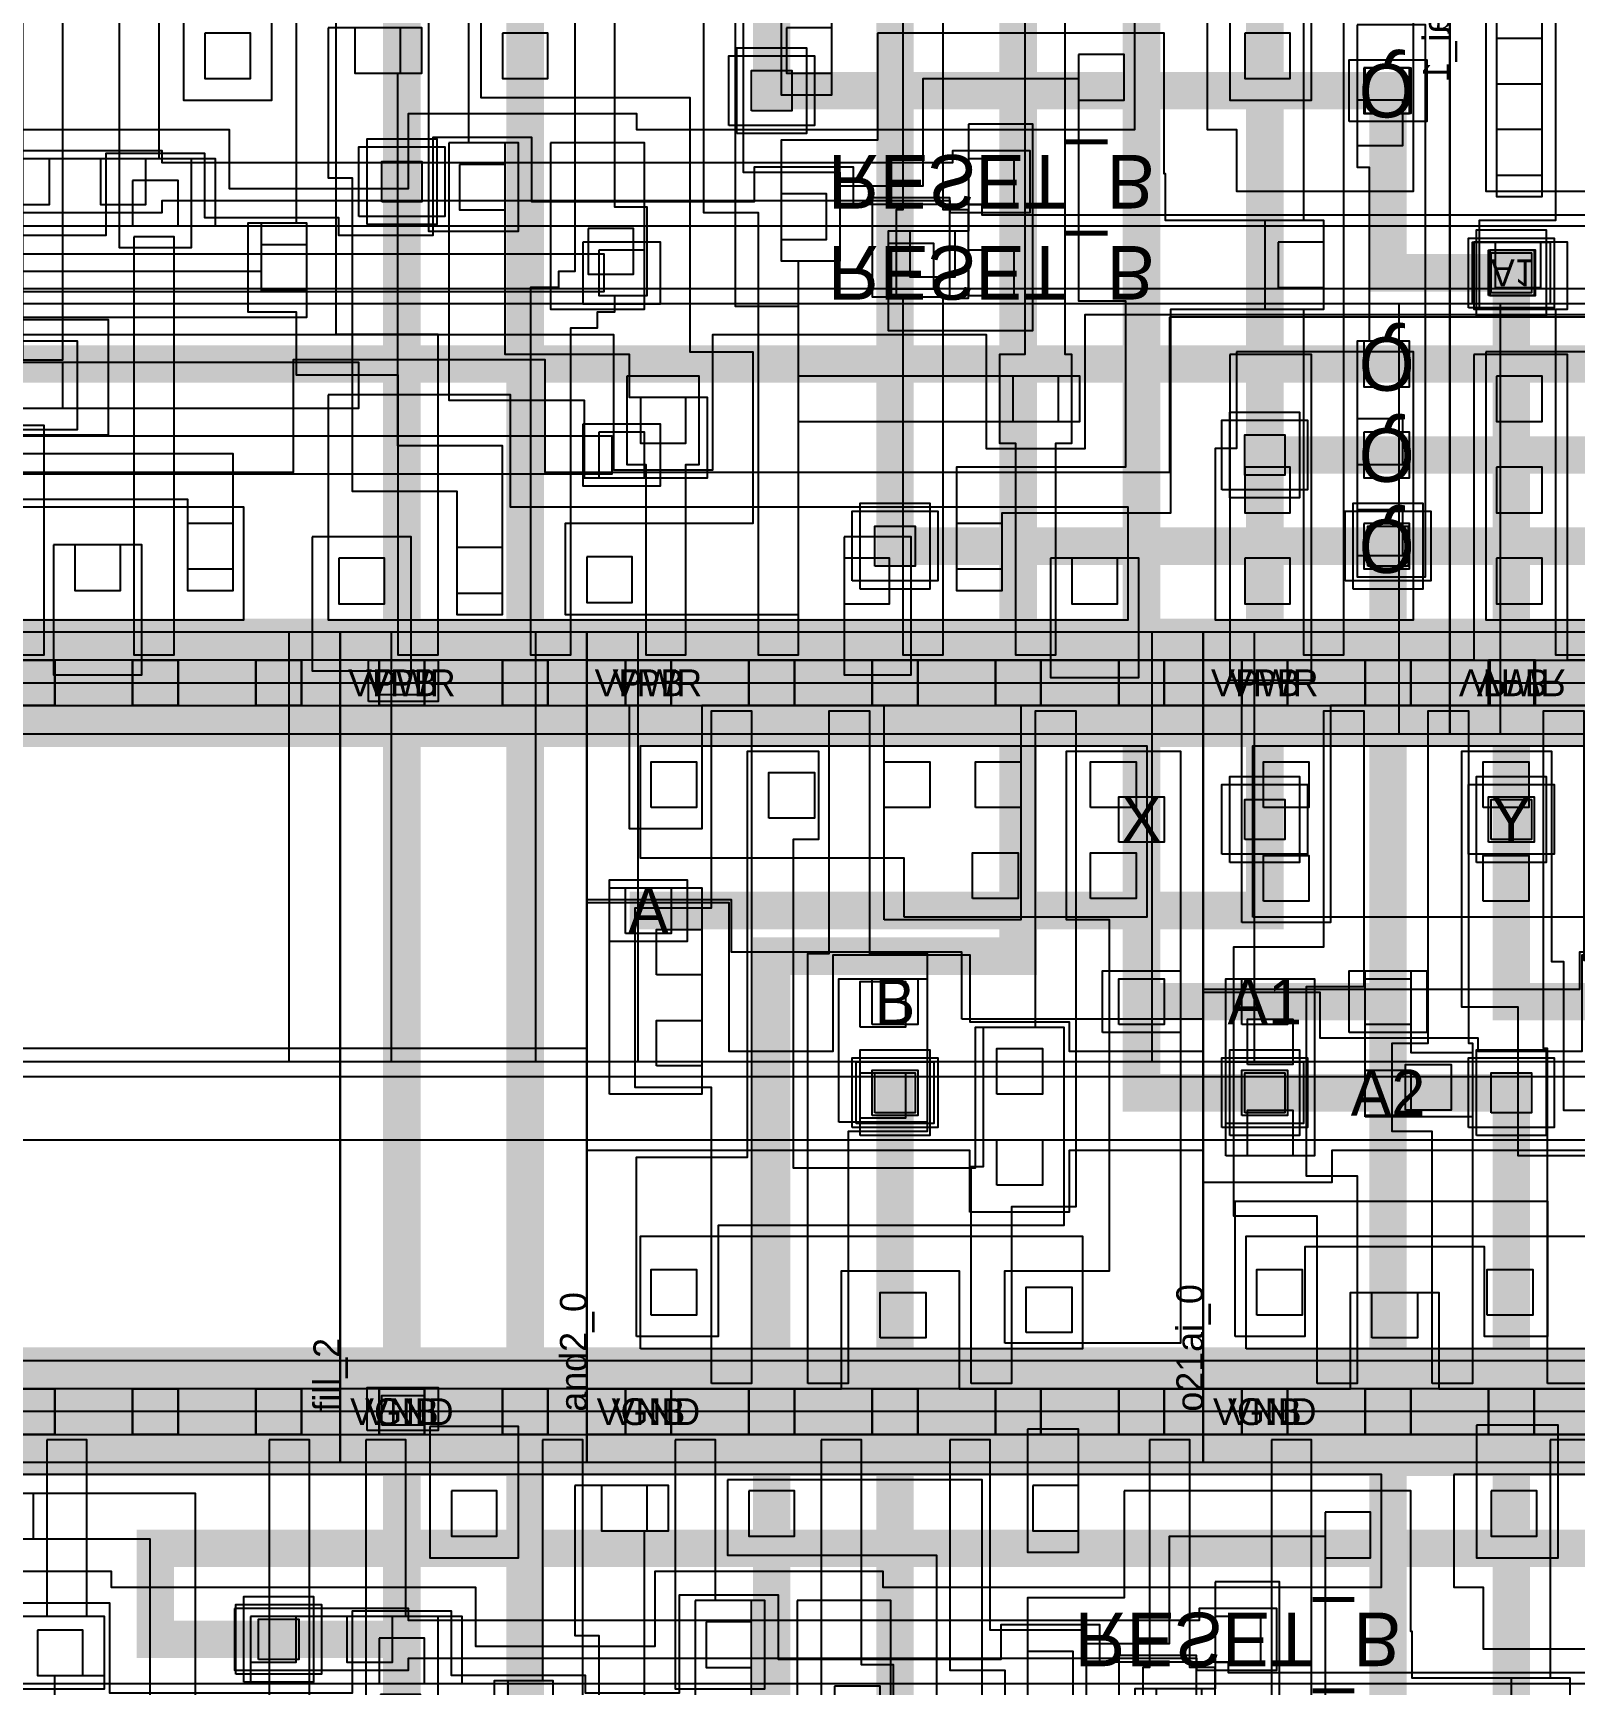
# Model space of a CAD drawing. Extents: x 0 to 50.5, y 0 to 99.5.
# Drawn here: x 5.75 to 11.51, y 66.98 to 73.15 of the extents above; entities that cross this region are included whole.
import ezdxf
from ezdxf.enums import TextEntityAlignment as Align

# ---------------------------------------------------------------- set-up
doc = ezdxf.new("R2010")
doc.units = 0
for name, color, linetype in [('L122D16', 13, 'CONTINUOUS'), ('L236D0', 12, 'CONTINUOUS'), ('L64D16', 14, 'CONTINUOUS'), ('L64D20', 26, 'CONTINUOUS'), ('L64D5', 19, 'CONTINUOUS'), ('L64D59', 18, 'CONTINUOUS'), ('L65D20', 22, 'CONTINUOUS'), ('L66D20', 16, 'CONTINUOUS'), ('L66D44', 21, 'CONTINUOUS'), ('L67D16', 29, 'CONTINUOUS'), ('L67D20', 8, 'CONTINUOUS'), ('L67D44', 9, 'CONTINUOUS'), ('L67D5', 17, 'CONTINUOUS'), ('L68D16', 15, 'CONTINUOUS'), ('L68D20', 6, 'CONTINUOUS'), ('L68D44', 7, 'CONTINUOUS'), ('L68D5', 20, 'CONTINUOUS'), ('L69D20', 4, 'CONTINUOUS'), ('L78D44', 24, 'CONTINUOUS'), ('L81D4', 28, 'CONTINUOUS'), ('L83D44', 30, 'CONTINUOUS'), ('L93D44', 25, 'CONTINUOUS'), ('L94D20', 27, 'CONTINUOUS'), ('L95D20', 23, 'CONTINUOUS')]:
    doc.layers.add(name, color=color, linetype=linetype)

# ---------------------------------------------------------------- blocks, each defined once
blk = doc.blocks.new('VIA_M1M2_PR')
at = {"layer": 'L68D20'}
blk.add_lwpolyline([(-0.16, -0.13), (-0.16, 0.13), (0.16, 0.13), (0.16, -0.13)], close=True, dxfattribs=at)
at = {"layer": 'L68D44'}
blk.add_lwpolyline([(-0.075, -0.075), (-0.075, 0.075), (0.075, 0.075), (0.075, -0.075)], close=True, dxfattribs=at)
at = {"layer": 'L69D20'}
blk.add_lwpolyline([(-0.13, -0.16), (-0.13, 0.16), (0.13, 0.16), (0.13, -0.16)], close=True, dxfattribs=at)
blk = doc.blocks.new('VIA_L1M1_PR_MR')
at = {"layer": 'L67D20'}
blk.add_lwpolyline([(-0.085, -0.085), (-0.085, 0.085), (0.085, 0.085), (0.085, -0.085)], close=True, dxfattribs=at)
at = {"layer": 'L67D44'}
blk.add_lwpolyline([(-0.085, -0.085), (-0.085, 0.085), (0.085, 0.085), (0.085, -0.085)], close=True, dxfattribs=at)
at = {"layer": 'L68D20'}
blk.add_lwpolyline([(-0.145, -0.115), (-0.145, 0.115), (0.145, 0.115), (0.145, -0.115)], close=True, dxfattribs=at)
blk = doc.blocks.new('sky130_fd_sc_hd__o31ai_1')
at = {"layer": 'L122D16'}
blk.add_lwpolyline([(0.15, -0.085), (0.15, 0.085), (0.32, 0.085), (0.32, -0.085)], close=True, dxfattribs=at)
at = {"layer": 'L236D0'}
blk.add_lwpolyline([(0, 0), (0, 2.72), (2.76, 2.72), (2.76, 0)], close=True, dxfattribs=at)
at = {"layer": 'L64D16'}
blk.add_lwpolyline([(0.15, 2.635), (0.15, 2.805), (0.32, 2.805), (0.32, 2.635)], close=True, dxfattribs=at)
at = {"layer": 'L64D20'}
blk.add_lwpolyline([(-0.19, 1.305), (-0.19, 2.91), (2.95, 2.91), (2.95, 1.305)], close=True, dxfattribs=at)
at = {"layer": 'L65D20'}
for points in [[(0.135, 1.485), (0.135, 2.485), (2.62, 2.485), (2.62, 1.485)], [(0.135, 0.235), (0.135, 0.885), (2.485, 0.885), (2.485, 0.235)]]:
    blk.add_lwpolyline(points, close=True, dxfattribs=at)
at = {"layer": 'L66D20'}
for points in [[(0.395, 0.105), (0.395, 0.995), (0.11, 0.995), (0.11, 1.325), (0.395, 1.325), (0.395, 2.615), (0.545, 2.615), (0.545, 0.105)], [(0.815, 0.105), (0.815, 0.995), (0.755, 0.995), (0.755, 1.325), (0.815, 1.325), (0.815, 2.615), (0.965, 2.615), (0.965, 1.325), (1.025, 1.325), (1.025, 0.995), (0.965, 0.995), (0.965, 0.105)], [(1.235, 0.105), (1.235, 2.615), (1.385, 2.615), (1.385, 1.325), (1.625, 1.325), (1.625, 0.995), (1.385, 0.995), (1.385, 0.105)], [(1.995, 0.105), (1.995, 1.325), (2.17, 1.325), (2.17, 2.615), (2.32, 2.615), (2.32, 1.325), (2.655, 1.325), (2.655, 0.995), (2.145, 0.995), (2.145, 0.105)]]:
    blk.add_lwpolyline(points, close=True, dxfattribs=at)
at = {"layer": 'L66D44'}
for points in [[(0.175, 2.255), (0.175, 2.425), (0.345, 2.425), (0.345, 2.255)], [(2.41, 2.255), (2.41, 2.425), (2.58, 2.425), (2.58, 2.255)], [(1.945, 2.215), (1.945, 2.385), (2.115, 2.385), (2.115, 2.215)], [(0.175, 1.915), (0.175, 2.085), (0.345, 2.085), (0.345, 1.915)], [(2.41, 1.915), (2.41, 2.085), (2.58, 2.085), (2.58, 1.915)], [(0.175, 1.575), (0.175, 1.745), (0.345, 1.745), (0.345, 1.575)], [(2.41, 1.575), (2.41, 1.745), (2.58, 1.745), (2.58, 1.575)], [(1.945, 1.55), (1.945, 1.72), (2.115, 1.72), (2.115, 1.55)], [(0.17, 1.075), (0.17, 1.245), (0.34, 1.245), (0.34, 1.075)], [(0.805, 1.075), (0.805, 1.245), (0.975, 1.245), (0.975, 1.075)], [(1.375, 1.075), (1.375, 1.245), (1.545, 1.245), (1.545, 1.075)], [(2.425, 1.075), (2.425, 1.245), (2.595, 1.245), (2.595, 1.075)], [(0.175, 0.655), (0.175, 0.825), (0.345, 0.825), (0.345, 0.655)], [(0.595, 0.655), (0.595, 0.825), (0.765, 0.825), (0.765, 0.655)], [(1.45, 0.655), (1.45, 0.825), (1.62, 0.825), (1.62, 0.655)], [(2.255, 0.655), (2.255, 0.825), (2.425, 0.825), (2.425, 0.655)], [(0.175, 0.315), (0.175, 0.485), (0.345, 0.485), (0.345, 0.315)], [(0.595, 0.315), (0.595, 0.485), (0.765, 0.485), (0.765, 0.315)], [(1.015, 0.315), (1.015, 0.485), (1.185, 0.485), (1.185, 0.315)], [(1.45, 0.315), (1.45, 0.485), (1.62, 0.485), (1.62, 0.315)], [(2.255, 0.315), (2.255, 0.485), (2.425, 0.485), (2.425, 0.315)]]:
    blk.add_lwpolyline(points, close=True, dxfattribs=at)
at = {"layer": 'L67D16'}
for points in [[(0.61, 2.125), (0.61, 2.295), (0.78, 2.295), (0.78, 2.125)], [(1.99, 2.125), (1.99, 2.295), (2.16, 2.295), (2.16, 2.125)], [(0.61, 1.785), (0.61, 1.955), (0.78, 1.955), (0.78, 1.785)], [(1.99, 1.785), (1.99, 1.955), (2.16, 1.955), (2.16, 1.785)], [(0.61, 1.445), (0.61, 1.615), (0.78, 1.615), (0.78, 1.445)], [(1.99, 1.445), (1.99, 1.615), (2.16, 1.615), (2.16, 1.445)], [(0.15, 1.105), (0.15, 1.275), (0.32, 1.275), (0.32, 1.105)], [(0.61, 1.105), (0.61, 1.275), (0.78, 1.275), (0.78, 1.105)], [(1.53, 1.105), (1.53, 1.275), (1.7, 1.275), (1.7, 1.105)], [(1.99, 1.105), (1.99, 1.275), (2.16, 1.275), (2.16, 1.105)], [(2.435, 1.105), (2.435, 1.275), (2.605, 1.275), (2.605, 1.105)], [(1.99, 0.765), (1.99, 0.935), (2.16, 0.935), (2.16, 0.765)], [(1.99, 0.425), (1.99, 0.595), (2.16, 0.595), (2.16, 0.425)], [(2.45, 0.425), (2.45, 0.595), (2.62, 0.595), (2.62, 0.425)]]:
    blk.add_lwpolyline(points, close=True, dxfattribs=at)
at = {"layer": 'L67D20'}
for points in [[(0.09, 1.495), (0.09, 2.635), (0, 2.635), (0, 2.805), (2.76, 2.805), (2.76, 2.635), (2.675, 2.635), (2.675, 1.495), (2.33, 1.495), (2.33, 2.635), (0.44, 2.635), (0.44, 1.495)], [(0.61, 1.075), (0.61, 2.465), (1.055, 2.465), (1.055, 1.075)], [(1.225, 1.075), (1.225, 1.325), (1.46, 1.325), (1.46, 2.405), (1.7, 2.405), (1.7, 1.075)], [(1.945, 0.26), (1.945, 2.465), (2.16, 2.465), (2.16, 0.825), (2.675, 0.825), (2.675, 0.26)], [(0.09, 1.075), (0.09, 1.325), (0.44, 1.325), (0.44, 1.075)], [(2.33, 0.995), (2.33, 1.325), (2.675, 1.325), (2.675, 0.995)], [(0, -0.085), (0, 0.085), (0.175, 0.085), (0.175, 0.905), (0.345, 0.905), (0.345, 0.085), (1.015, 0.085), (1.015, 0.565), (1.185, 0.565), (1.185, 0.085), (2.76, 0.085), (2.76, -0.085)], [(0.515, 0.255), (0.515, 0.905), (1.7, 0.905), (1.7, 0.255), (1.37, 0.255), (1.37, 0.735), (0.845, 0.735), (0.845, 0.255)]]:
    blk.add_lwpolyline(points, close=True, dxfattribs=at)
at = {"layer": 'L67D44'}
for points in [[(0.145, 2.635), (0.145, 2.805), (0.315, 2.805), (0.315, 2.635)], [(0.605, 2.635), (0.605, 2.805), (0.775, 2.805), (0.775, 2.635)], [(1.065, 2.635), (1.065, 2.805), (1.235, 2.805), (1.235, 2.635)], [(1.525, 2.635), (1.525, 2.805), (1.695, 2.805), (1.695, 2.635)], [(1.985, 2.635), (1.985, 2.805), (2.155, 2.805), (2.155, 2.635)], [(2.445, 2.635), (2.445, 2.805), (2.615, 2.805), (2.615, 2.635)], [(0.145, -0.085), (0.145, 0.085), (0.315, 0.085), (0.315, -0.085)], [(0.605, -0.085), (0.605, 0.085), (0.775, 0.085), (0.775, -0.085)], [(1.065, -0.085), (1.065, 0.085), (1.235, 0.085), (1.235, -0.085)], [(1.525, -0.085), (1.525, 0.085), (1.695, 0.085), (1.695, -0.085)], [(1.985, -0.085), (1.985, 0.085), (2.155, 0.085), (2.155, -0.085)], [(2.445, -0.085), (2.445, 0.085), (2.615, 0.085), (2.615, -0.085)]]:
    blk.add_lwpolyline(points, close=True, dxfattribs=at)
at = {"layer": 'L68D16'}
for points in [[(0.15, 2.635), (0.15, 2.805), (0.32, 2.805), (0.32, 2.635)], [(0.15, -0.085), (0.15, 0.085), (0.32, 0.085), (0.32, -0.085)]]:
    blk.add_lwpolyline(points, close=True, dxfattribs=at)
at = {"layer": 'L68D20', "const_width": 0.48}
for points in [[(0, 2.72), (2.76, 2.72)], [(0, 0), (2.76, 0)]]:
    blk.add_lwpolyline(points, dxfattribs=at)
at = {"layer": 'L78D44'}
blk.add_lwpolyline([(0, 1.25), (0, 2.72), (2.76, 2.72), (2.76, 1.25)], close=True, dxfattribs=at)
at = {"layer": 'L81D4'}
blk.add_lwpolyline([(0, 0), (0, 2.72), (2.76, 2.72), (2.76, 0)], close=True, dxfattribs=at)
at = {"layer": 'L93D44'}
blk.add_lwpolyline([(0, -0.19), (0, 1.015), (2.76, 1.015), (2.76, -0.19)], close=True, dxfattribs=at)
at = {"layer": 'L94D20'}
blk.add_lwpolyline([(0, 1.355), (0, 2.91), (2.76, 2.91), (2.76, 1.355)], close=True, dxfattribs=at)
at = {"layer": 'L95D20'}
blk.add_lwpolyline([(0, 0.975), (0, 1.345), (2.76, 1.345), (2.76, 0.975)], close=True, dxfattribs=at)
at = {"layer": 'L64D5'}
blk.add_text('VPB', height=0.1, dxfattribs=at).set_placement((0.235, 2.72), align=Align.MIDDLE_CENTER)
at = {"layer": 'L64D59'}
blk.add_text('VNB', height=0.1, dxfattribs=at).set_placement((0.235, 0), align=Align.MIDDLE_CENTER)
at = {"layer": 'L67D5'}
for s, p in [('A2', (0.695, 2.21)), ('Y', (2.075, 2.21)), ('A2', (0.695, 1.87)), ('Y', (2.075, 1.87)), ('A2', (0.695, 1.53)), ('Y', (2.075, 1.53)), ('A1', (0.235, 1.19)), ('A2', (0.695, 1.19)), ('A3', (1.615, 1.19)), ('Y', (2.075, 1.19)), ('B1', (2.52, 1.19)), ('Y', (2.075, 0.85)), ('Y', (2.075, 0.51)), ('Y', (2.535, 0.51))]:
    blk.add_text(s, height=0.1, dxfattribs=at).set_placement(p, align=Align.MIDDLE_CENTER)
at = {"layer": 'L68D5'}
for s, p in [('VPWR', (0.235, 2.72)), ('VGND', (0.235, 0))]:
    blk.add_text(s, height=0.1, dxfattribs=at).set_placement(p, align=Align.MIDDLE_CENTER)
at = {"layer": 'L83D44'}
blk.add_text('o31ai_1', height=0.1, rotation=90, dxfattribs=at).set_placement((0, 0))
blk = doc.blocks.new('sky130_fd_sc_hd__fill_4')
at = {"layer": 'L122D16'}
blk.add_lwpolyline([(0.175, -0.06), (0.175, 0.06), (0.285, 0.06), (0.285, -0.06)], close=True, dxfattribs=at)
at = {"layer": 'L64D16'}
blk.add_lwpolyline([(0.175, 2.65), (0.175, 2.78), (0.3, 2.78), (0.3, 2.65)], close=True, dxfattribs=at)
at = {"layer": 'L64D20'}
blk.add_lwpolyline([(-0.19, 1.305), (-0.19, 2.91), (2.03, 2.91), (2.03, 1.305)], close=True, dxfattribs=at)
at = {"layer": 'L67D20', "const_width": 0.17}
for points in [[(0, 2.72), (1.84, 2.72)], [(0, 0), (1.84, 0)]]:
    blk.add_lwpolyline(points, dxfattribs=at)
at = {"layer": 'L67D44'}
for points in [[(0.145, 2.635), (0.145, 2.805), (0.315, 2.805), (0.315, 2.635)], [(0.605, 2.635), (0.605, 2.805), (0.775, 2.805), (0.775, 2.635)], [(1.065, 2.635), (1.065, 2.805), (1.235, 2.805), (1.235, 2.635)], [(1.525, 2.635), (1.525, 2.805), (1.695, 2.805), (1.695, 2.635)], [(0.145, -0.085), (0.145, 0.085), (0.315, 0.085), (0.315, -0.085)], [(0.605, -0.085), (0.605, 0.085), (0.775, 0.085), (0.775, -0.085)], [(1.065, -0.085), (1.065, 0.085), (1.235, 0.085), (1.235, -0.085)], [(1.525, -0.085), (1.525, 0.085), (1.695, 0.085), (1.695, -0.085)]]:
    blk.add_lwpolyline(points, close=True, dxfattribs=at)
at = {"layer": 'L68D16'}
for points in [[(0.17, 2.675), (0.17, 2.76), (0.27, 2.76), (0.27, 2.675)], [(0.17, -0.05), (0.17, 0.045), (0.285, 0.045), (0.285, -0.05)]]:
    blk.add_lwpolyline(points, close=True, dxfattribs=at)
at = {"layer": 'L68D20', "const_width": 0.48}
for points in [[(0, 2.72), (1.84, 2.72)], [(0, 0), (1.84, 0)]]:
    blk.add_lwpolyline(points, dxfattribs=at)
at = {"layer": 'L78D44'}
blk.add_lwpolyline([(0, 1.25), (0, 2.72), (1.84, 2.72), (1.84, 1.25)], close=True, dxfattribs=at)
at = {"layer": 'L81D4'}
blk.add_lwpolyline([(0, 0), (0, 2.72), (1.84, 2.72), (1.84, 0)], close=True, dxfattribs=at)
at = {"layer": 'L93D44'}
blk.add_lwpolyline([(0, -0.19), (0, 1.015), (1.84, 1.015), (1.84, -0.19)], close=True, dxfattribs=at)
at = {"layer": 'L94D20'}
blk.add_lwpolyline([(0, 1.355), (0, 2.91), (1.84, 2.91), (1.84, 1.355)], close=True, dxfattribs=at)
at = {"layer": 'L64D5'}
blk.add_text('VPB', height=0.1, dxfattribs=at).set_placement((0.23, 2.72), align=Align.MIDDLE_CENTER)
at = {"layer": 'L64D59'}
blk.add_text('VNB', height=0.1, dxfattribs=at).set_placement((0.23, 0), align=Align.MIDDLE_CENTER)
at = {"layer": 'L68D5'}
for s, p in [('VPWR', (0.23, 2.72)), ('VGND', (0.23, 0))]:
    blk.add_text(s, height=0.1, dxfattribs=at).set_placement(p, align=Align.MIDDLE_CENTER)
at = {"layer": 'L83D44'}
blk.add_text('fill_4', height=0.1, rotation=90, dxfattribs=at).set_placement((0, 0))
blk = doc.blocks.new('sky130_fd_sc_hd__fill_2')
at = {"layer": 'L122D16'}
blk.add_lwpolyline([(0.155, -0.05), (0.155, 0.06), (0.315, 0.06), (0.315, -0.05)], close=True, dxfattribs=at)
at = {"layer": 'L64D16'}
blk.add_lwpolyline([(0.14, 2.675), (0.14, 2.765), (0.31, 2.765), (0.31, 2.675)], close=True, dxfattribs=at)
at = {"layer": 'L64D20'}
blk.add_lwpolyline([(-0.19, 1.305), (-0.19, 2.91), (1.11, 2.91), (1.11, 1.305)], close=True, dxfattribs=at)
at = {"layer": 'L67D20', "const_width": 0.17}
for points in [[(0, 2.72), (0.92, 2.72)], [(0, 0), (0.92, 0)]]:
    blk.add_lwpolyline(points, dxfattribs=at)
at = {"layer": 'L67D44'}
for points in [[(0.145, 2.635), (0.145, 2.805), (0.315, 2.805), (0.315, 2.635)], [(0.605, 2.635), (0.605, 2.805), (0.775, 2.805), (0.775, 2.635)], [(0.145, -0.085), (0.145, 0.085), (0.315, 0.085), (0.315, -0.085)], [(0.605, -0.085), (0.605, 0.085), (0.775, 0.085), (0.775, -0.085)]]:
    blk.add_lwpolyline(points, close=True, dxfattribs=at)
at = {"layer": 'L68D16'}
for points in [[(0.105, 2.65), (0.105, 2.805), (0.365, 2.805), (0.365, 2.65)], [(0.1, -0.07), (0.1, 0.09), (0.365, 0.09), (0.365, -0.07)]]:
    blk.add_lwpolyline(points, close=True, dxfattribs=at)
at = {"layer": 'L68D20', "const_width": 0.48}
for points in [[(0, 2.72), (0.92, 2.72)], [(0, 0), (0.92, 0)]]:
    blk.add_lwpolyline(points, dxfattribs=at)
at = {"layer": 'L78D44'}
blk.add_lwpolyline([(0, 1.25), (0, 2.72), (0.92, 2.72), (0.92, 1.25)], close=True, dxfattribs=at)
at = {"layer": 'L81D4'}
blk.add_lwpolyline([(0, 0), (0, 2.72), (0.92, 2.72), (0.92, 0)], close=True, dxfattribs=at)
at = {"layer": 'L93D44'}
blk.add_lwpolyline([(0, -0.19), (0, 1.015), (0.92, 1.015), (0.92, -0.19)], close=True, dxfattribs=at)
at = {"layer": 'L94D20'}
blk.add_lwpolyline([(0, 1.355), (0, 2.91), (0.92, 2.91), (0.92, 1.355)], close=True, dxfattribs=at)
at = {"layer": 'L64D5'}
blk.add_text('VPB', height=0.1, dxfattribs=at).set_placement((0.23, 2.72), align=Align.MIDDLE_CENTER)
at = {"layer": 'L64D59'}
blk.add_text('VNB', height=0.1, dxfattribs=at).set_placement((0.23, 0), align=Align.MIDDLE_CENTER)
at = {"layer": 'L68D5'}
for s, p in [('VPWR', (0.23, 2.72)), ('VGND', (0.23, 0))]:
    blk.add_text(s, height=0.1, dxfattribs=at).set_placement(p, align=Align.MIDDLE_CENTER)
at = {"layer": 'L83D44'}
blk.add_text('fill_2', height=0.1, rotation=90, dxfattribs=at).set_placement((0, 0))
blk = doc.blocks.new('sky130_fd_sc_hd__and2_0')
at = {"layer": 'L122D16'}
blk.add_lwpolyline([(0.145, -0.085), (0.145, 0.085), (0.315, 0.085), (0.315, -0.085)], close=True, dxfattribs=at)
at = {"layer": 'L236D0'}
blk.add_lwpolyline([(0, 0), (0, 2.72), (2.3, 2.72), (2.3, 0)], close=True, dxfattribs=at)
at = {"layer": 'L64D16'}
blk.add_lwpolyline([(0.145, 2.635), (0.145, 2.805), (0.315, 2.805), (0.315, 2.635)], close=True, dxfattribs=at)
at = {"layer": 'L64D20'}
blk.add_lwpolyline([(-0.19, 1.305), (-0.19, 2.91), (2.49, 2.91), (2.49, 1.305)], close=True, dxfattribs=at)
at = {"layer": 'L65D20'}
for points in [[(1.185, 1.845), (1.185, 2.065), (0.2, 2.065), (0.2, 2.485), (2.09, 2.485), (2.09, 1.845)], [(0.2, 0.235), (0.2, 0.655), (1.85, 0.655), (1.85, 0.235)]]:
    blk.add_lwpolyline(points, close=True, dxfattribs=at)
at = {"layer": 'L66D20'}
for points in [[(0.465, 0.105), (0.465, 1.21), (0.18, 1.21), (0.18, 1.88), (0.465, 1.88), (0.465, 2.615), (0.615, 2.615), (0.615, 0.105)], [(0.825, 0.105), (0.825, 1.71), (0.905, 1.71), (0.905, 2.615), (1.055, 2.615), (1.055, 1.71), (1.27, 1.71), (1.27, 1.045), (0.975, 1.045), (0.975, 0.105)], [(1.435, 0.105), (1.435, 0.915), (1.48, 0.915), (1.48, 1.435), (1.675, 1.435), (1.675, 2.615), (1.825, 2.615), (1.825, 0.765), (1.585, 0.765), (1.585, 0.105)]]:
    blk.add_lwpolyline(points, close=True, dxfattribs=at)
at = {"layer": 'L66D44'}
for points in [[(0.24, 2.255), (0.24, 2.425), (0.41, 2.425), (0.41, 2.255)], [(1.11, 2.255), (1.11, 2.425), (1.28, 2.425), (1.28, 2.255)], [(1.45, 2.255), (1.45, 2.425), (1.62, 2.425), (1.62, 2.255)], [(1.88, 2.255), (1.88, 2.425), (2.05, 2.425), (2.05, 2.255)], [(0.68, 2.215), (0.68, 2.385), (0.85, 2.385), (0.85, 2.215)], [(1.44, 1.915), (1.44, 2.085), (1.61, 2.085), (1.61, 1.915)], [(1.88, 1.915), (1.88, 2.085), (2.05, 2.085), (2.05, 1.915)], [(0.26, 1.63), (0.26, 1.8), (0.43, 1.8), (0.43, 1.63)], [(1.02, 1.435), (1.02, 1.605), (1.19, 1.605), (1.19, 1.435)], [(0.26, 1.29), (0.26, 1.46), (0.43, 1.46), (0.43, 1.29)], [(1.53, 1.185), (1.53, 1.355), (1.7, 1.355), (1.7, 1.185)], [(1.02, 1.095), (1.02, 1.265), (1.19, 1.265), (1.19, 1.095)], [(1.53, 0.845), (1.53, 1.015), (1.7, 1.015), (1.7, 0.845)], [(0.24, 0.36), (0.24, 0.53), (0.41, 0.53), (0.41, 0.36)], [(1.095, 0.275), (1.095, 0.445), (1.265, 0.445), (1.265, 0.275)], [(1.64, 0.295), (1.64, 0.465), (1.81, 0.465), (1.81, 0.295)]]:
    blk.add_lwpolyline(points, close=True, dxfattribs=at)
at = {"layer": 'L67D16'}
for points in [[(1.985, 2.125), (1.985, 2.295), (2.155, 2.295), (2.155, 2.125)], [(0.145, 1.785), (0.145, 1.955), (0.315, 1.955), (0.315, 1.785)], [(1.065, 1.445), (1.065, 1.615), (1.235, 1.615), (1.235, 1.445)], [(1.065, 1.105), (1.065, 1.275), (1.235, 1.275), (1.235, 1.105)]]:
    blk.add_lwpolyline(points, close=True, dxfattribs=at)
at = {"layer": 'L67D20'}
for points in [[(1.11, 1.835), (1.11, 2.635), (0.43, 2.635), (0.43, 2.175), (0.16, 2.175), (0.16, 2.635), (0, 2.635), (0, 2.805), (2.3, 2.805), (2.3, 2.635), (1.62, 2.635), (1.62, 1.835)], [(0.185, 0.28), (0.185, 0.95), (0.6, 0.95), (0.6, 2.465), (0.865, 2.465), (0.865, 2.135), (0.77, 2.135), (0.77, 0.91), (1.45, 0.91), (1.45, 1.435), (1.78, 1.435), (1.78, 0.695), (0.49, 0.695), (0.49, 0.28)], [(1.56, 0.255), (1.56, 0.525), (1.95, 0.525), (1.95, 1.835), (1.79, 1.835), (1.79, 2.465), (2.215, 2.465), (2.215, 0.255)], [(0.085, 1.185), (0.085, 1.955), (0.43, 1.955), (0.43, 1.185)], [(0.94, 1.08), (0.94, 1.615), (1.27, 1.615), (1.27, 1.08)], [(0, -0.085), (0, 0.085), (0.95, 0.085), (0.95, 0.525), (1.39, 0.525), (1.39, 0.085), (2.3, 0.085), (2.3, -0.085)]]:
    blk.add_lwpolyline(points, close=True, dxfattribs=at)
at = {"layer": 'L67D44'}
for points in [[(0.145, 2.635), (0.145, 2.805), (0.315, 2.805), (0.315, 2.635)], [(0.605, 2.635), (0.605, 2.805), (0.775, 2.805), (0.775, 2.635)], [(1.065, 2.635), (1.065, 2.805), (1.235, 2.805), (1.235, 2.635)], [(1.525, 2.635), (1.525, 2.805), (1.695, 2.805), (1.695, 2.635)], [(1.985, 2.635), (1.985, 2.805), (2.155, 2.805), (2.155, 2.635)], [(0.145, -0.085), (0.145, 0.085), (0.315, 0.085), (0.315, -0.085)], [(0.605, -0.085), (0.605, 0.085), (0.775, 0.085), (0.775, -0.085)], [(1.065, -0.085), (1.065, 0.085), (1.235, 0.085), (1.235, -0.085)], [(1.525, -0.085), (1.525, 0.085), (1.695, 0.085), (1.695, -0.085)], [(1.985, -0.085), (1.985, 0.085), (2.155, 0.085), (2.155, -0.085)]]:
    blk.add_lwpolyline(points, close=True, dxfattribs=at)
at = {"layer": 'L68D16'}
for points in [[(0.145, 2.635), (0.145, 2.805), (0.315, 2.805), (0.315, 2.635)], [(0.145, -0.085), (0.145, 0.085), (0.315, 0.085), (0.315, -0.085)]]:
    blk.add_lwpolyline(points, close=True, dxfattribs=at)
at = {"layer": 'L68D20', "const_width": 0.48}
for points in [[(0, 2.72), (2.3, 2.72)], [(0, 0), (2.3, 0)]]:
    blk.add_lwpolyline(points, dxfattribs=at)
at = {"layer": 'L78D44'}
blk.add_lwpolyline([(0, 1.25), (0, 2.72), (2.3, 2.72), (2.3, 1.25)], close=True, dxfattribs=at)
at = {"layer": 'L81D4'}
blk.add_lwpolyline([(0, 0), (0, 2.72), (2.3, 2.72), (2.3, 0)], close=True, dxfattribs=at)
at = {"layer": 'L93D44'}
blk.add_lwpolyline([(0, -0.19), (0, 1.015), (2.3, 1.015), (2.3, -0.19)], close=True, dxfattribs=at)
at = {"layer": 'L94D20'}
blk.add_lwpolyline([(1.4, 1.465), (1.4, 1.715), (0.54, 1.715), (0.54, 1.91), (0, 1.91), (0, 2.91), (2.3, 2.91), (2.3, 1.465)], close=True, dxfattribs=at)
at = {"layer": 'L95D20'}
blk.add_lwpolyline([(1.43, 0.745), (1.43, 0.975), (0, 0.975), (0, 1.9), (0.53, 1.9), (0.53, 1.345), (0.92, 1.345), (0.92, 1.705), (1.43, 1.705), (1.43, 1.455), (1.8, 1.455), (1.8, 1.345), (2.3, 1.345), (2.3, 0.975), (1.8, 0.975), (1.8, 0.745)], close=True, dxfattribs=at)
at = {"layer": 'L64D5'}
blk.add_text('VPB', height=0.1, dxfattribs=at).set_placement((0.23, 2.72), align=Align.MIDDLE_CENTER)
at = {"layer": 'L64D59'}
blk.add_text('VNB', height=0.1, dxfattribs=at).set_placement((0.23, 0), align=Align.MIDDLE_CENTER)
at = {"layer": 'L67D5'}
for s, p in [('X', (2.07, 2.21)), ('A', (0.23, 1.87)), ('B', (1.15, 1.53))]:
    blk.add_text(s, height=0.17, dxfattribs=at).set_placement(p, align=Align.MIDDLE_CENTER)
at = {"layer": 'L68D5'}
for s, p in [('VPWR', (0.23, 2.72)), ('VGND', (0.23, 0))]:
    blk.add_text(s, height=0.1, dxfattribs=at).set_placement(p, align=Align.MIDDLE_CENTER)
at = {"layer": 'L83D44'}
blk.add_text('and2_0', height=0.1, rotation=90, dxfattribs=at).set_placement((0, 0))
blk = doc.blocks.new('sky130_fd_sc_hd__dfrtp_1')
at = {"layer": 'L236D0'}
blk.add_lwpolyline([(0, 0), (0, 2.72), (9.2, 2.72), (9.2, 0)], close=True, dxfattribs=at)
at = {"layer": 'L64D20'}
blk.add_lwpolyline([(-0.19, 1.305), (-0.19, 2.91), (9.39, 2.91), (9.39, 1.305)], close=True, dxfattribs=at)
at = {"layer": 'L65D20'}
for points in [[(3.305, 2.065), (3.305, 2.485), (4.7, 2.485), (4.7, 2.065)], [(5.015, 1.645), (5.015, 2.485), (8, 2.485), (8, 2.065), (5.695, 2.065), (5.695, 1.645)], [(8.405, 1.485), (8.405, 1.845), (8.325, 1.845), (8.325, 2.485), (9.065, 2.485), (9.065, 1.485)], [(1.565, 0.235), (1.565, 0.655), (2.49, 0.655), (2.49, 0.595), (3.285, 0.595), (3.285, 0.655), (4.645, 0.655), (4.645, 0.875), (5.315, 0.875), (5.315, 0.595), (6.165, 0.595), (6.165, 0.655), (8.025, 0.655), (8.025, 0.235)], [(8.295, 0.235), (8.295, 0.655), (8.405, 0.655), (8.405, 0.885), (9.065, 0.885), (9.065, 0.235)]]:
    blk.add_lwpolyline(points, close=True, dxfattribs=at)
at = {"layer": 'L66D20'}
for points in [[(3.805, 1.76), (3.805, 2.615), (3.955, 2.615), (3.955, 1.76)], [(4.29, 1.055), (4.29, 2.615), (4.44, 2.615), (4.44, 1.055)], [(4.895, 0.105), (4.895, 1.005), (4.715, 1.005), (4.715, 1.335), (4.895, 1.335), (4.895, 1.57), (5.275, 1.57), (5.275, 2.615), (5.425, 2.615), (5.425, 1.42), (5.045, 1.42), (5.045, 0.105)], [(5.935, 0.105), (5.935, 1.185), (5.875, 1.185), (5.875, 1.245), (5.77, 1.245), (5.77, 2.615), (5.92, 2.615), (5.92, 1.395), (6.02, 1.395), (6.02, 1.335), (6.085, 1.335), (6.085, 1.275), (6.205, 1.275), (6.205, 0.945), (6.085, 0.945), (6.085, 0.105)], [(6.13, 1.575), (6.13, 1.905), (6.2, 1.905), (6.2, 2.615), (6.35, 2.615), (6.35, 1.905), (6.4, 1.905), (6.4, 1.575)], [(6.415, 0.105), (6.415, 0.965), (6.62, 0.965), (6.62, 2.615), (6.77, 2.615), (6.77, 1.145), (6.925, 1.145), (6.925, 0.815), (6.565, 0.815), (6.565, 0.105)], [(7.16, 0.105), (7.16, 0.955), (7.135, 0.955), (7.135, 1.285), (7.16, 1.285), (7.16, 2.615), (7.31, 2.615), (7.31, 1.285), (7.405, 1.285), (7.405, 0.955), (7.31, 0.955), (7.31, 0.105)], [(7.615, 0.105), (7.615, 1.495), (7.52, 1.495), (7.52, 1.825), (7.58, 1.825), (7.58, 2.615), (7.73, 2.615), (7.73, 1.825), (7.79, 1.825), (7.79, 1.495), (7.765, 1.495), (7.765, 0.105)], [(8.655, 0.105), (8.655, 0.995), (8.51, 0.995), (8.51, 1.325), (8.655, 1.325), (8.655, 2.615), (8.805, 2.615), (8.805, 0.105)], [(3.805, 1.445), (3.805, 1.775), (4.08, 1.775), (4.08, 1.445)], [(3.875, 0.105), (3.875, 1.515), (4.025, 1.515), (4.025, 0.105)], [(4.235, 0.105), (4.235, 1.095), (4.505, 1.095), (4.505, 0.765), (4.385, 0.765), (4.385, 0.105)], [(3.045, 0.105), (3.045, 0.765), (2.93, 0.765), (2.93, 1.035), (3.26, 1.035), (3.26, 0.765), (3.195, 0.765), (3.195, 0.105)], [(5.39, 0.105), (5.39, 1.035), (5.725, 1.035), (5.725, 0.705), (5.54, 0.705), (5.54, 0.105)]]:
    blk.add_lwpolyline(points, close=True, dxfattribs=at)
at = {"layer": 'L66D44'}
for points in [[(5.055, 2.255), (5.055, 2.425), (5.225, 2.425), (5.225, 2.255)], [(5.98, 2.25), (5.98, 2.42), (6.15, 2.42), (6.15, 2.25)], [(6.94, 2.255), (6.94, 2.425), (7.11, 2.425), (7.11, 2.255)], [(7.79, 2.255), (7.79, 2.425), (7.96, 2.425), (7.96, 2.255)], [(8.435, 2.255), (8.435, 2.425), (8.605, 2.425), (8.605, 2.255)], [(4.07, 2.205), (4.07, 2.375), (4.24, 2.375), (4.24, 2.205)], [(5.495, 2.215), (5.495, 2.385), (5.665, 2.385), (5.665, 2.215)], [(4.49, 2.125), (4.49, 2.295), (4.66, 2.295), (4.66, 2.125)], [(7.36, 2.125), (7.36, 2.295), (7.53, 2.295), (7.53, 2.125)], [(8.855, 2.075), (8.855, 2.245), (9.025, 2.245), (9.025, 2.075)], [(8.435, 1.915), (8.435, 2.085), (8.605, 2.085), (8.605, 1.915)], [(8.855, 1.735), (8.855, 1.905), (9.025, 1.905), (9.025, 1.735)], [(6.18, 1.655), (6.18, 1.825), (6.35, 1.825), (6.35, 1.655)], [(7.57, 1.575), (7.57, 1.745), (7.74, 1.745), (7.74, 1.575)], [(3.855, 1.525), (3.855, 1.695), (4.025, 1.695), (4.025, 1.525)], [(4.765, 1.085), (4.765, 1.255), (4.935, 1.255), (4.935, 1.085)], [(8.56, 1.075), (8.56, 1.245), (8.73, 1.245), (8.73, 1.075)], [(5.985, 1.025), (5.985, 1.195), (6.155, 1.195), (6.155, 1.025)], [(7.185, 1.035), (7.185, 1.205), (7.355, 1.205), (7.355, 1.035)], [(6.705, 0.895), (6.705, 1.065), (6.875, 1.065), (6.875, 0.895)], [(4.285, 0.845), (4.285, 1.015), (4.455, 1.015), (4.455, 0.845)], [(3.01, 0.815), (3.01, 0.985), (3.18, 0.985), (3.18, 0.815)], [(5.505, 0.785), (5.505, 0.955), (5.675, 0.955), (5.675, 0.785)], [(8.855, 0.545), (8.855, 0.715), (9.025, 0.715), (9.025, 0.545)], [(7.815, 0.375), (7.815, 0.545), (7.985, 0.545), (7.985, 0.375)], [(2.825, 0.305), (2.825, 0.475), (2.995, 0.475), (2.995, 0.305)], [(4.555, 0.295), (4.555, 0.465), (4.725, 0.465), (4.725, 0.295)], [(5.115, 0.275), (5.115, 0.445), (5.285, 0.445), (5.285, 0.275)], [(5.665, 0.295), (5.665, 0.465), (5.835, 0.465), (5.835, 0.295)], [(6.725, 0.275), (6.725, 0.445), (6.895, 0.445), (6.895, 0.275)], [(8.435, 0.295), (8.435, 0.465), (8.605, 0.465), (8.605, 0.295)]]:
    blk.add_lwpolyline(points, close=True, dxfattribs=at)
at = {"layer": 'L67D16'}
for points in [[(8.88, 2.125), (8.88, 2.295), (9.05, 2.295), (9.05, 2.125)], [(8.88, 1.785), (8.88, 1.955), (9.05, 1.955), (9.05, 1.785)], [(8.88, 1.445), (8.88, 1.615), (9.05, 1.615), (9.05, 1.445)], [(7.405, 1.105), (7.405, 1.275), (7.575, 1.275), (7.575, 1.105)], [(7.405, 0.765), (7.405, 0.935), (7.575, 0.935), (7.575, 0.765)], [(8.88, 0.425), (8.88, 0.595), (9.05, 0.595), (9.05, 0.425)]]:
    blk.add_lwpolyline(points, close=True, dxfattribs=at)
at = {"layer": 'L67D20'}
for points in [[(1.85, 2.175), (1.85, 2.635), (0, 2.635), (0, 2.805), (9.2, 2.805), (9.2, 2.635), (2.1, 2.635), (2.1, 2.175)], [(3.99, 2.205), (3.99, 2.69), (4.32, 2.69), (4.32, 2.205)], [(4.955, 2.175), (4.955, 2.675), (5.325, 2.675), (5.325, 2.175)], [(6.94, 2.175), (6.94, 2.69), (7.19, 2.69), (7.19, 2.175)], [(7.71, 2.255), (7.71, 2.7), (8.04, 2.7), (8.04, 2.255)], [(8.38, 1.495), (8.38, 2.71), (8.685, 2.71), (8.685, 1.495)], [(2.745, 0.305), (2.745, 0.475), (3.43, 0.475), (3.43, 1.185), (3.245, 1.185), (3.245, 2.135), (2.735, 2.135), (2.735, 2.465), (3.415, 2.465), (3.415, 1.355), (4.935, 1.355), (4.935, 1.005), (4.765, 1.005), (4.765, 1.185), (3.6, 1.185), (3.6, 0.305)], [(5.015, 0.275), (5.015, 0.835), (5.105, 0.835), (5.105, 2.005), (5.495, 2.005), (5.495, 2.465), (5.665, 2.465), (5.665, 1.835), (5.275, 1.835), (5.275, 0.445), (5.365, 0.445), (5.365, 0.275)], [(5.585, 0.255), (5.585, 0.535), (6.365, 0.535), (6.365, 1.485), (6.6, 1.485), (6.6, 2.125), (5.9, 2.125), (5.9, 2.465), (6.77, 2.465), (6.77, 1.745), (7.82, 1.745), (7.82, 1.575), (6.77, 1.575), (6.77, 1.315), (6.535, 1.315), (6.535, 0.255)], [(3.585, 1.865), (3.585, 2.375), (3.755, 2.375), (3.755, 2.035), (4.49, 2.035), (4.49, 2.375), (4.66, 2.375), (4.66, 1.865)], [(7.065, 0.295), (7.065, 0.695), (6.705, 0.695), (6.705, 1.145), (6.925, 1.145), (6.925, 0.865), (7.235, 0.865), (7.235, 0.465), (7.815, 0.465), (7.815, 1.295), (7.99, 1.295), (7.99, 1.915), (7.36, 1.915), (7.36, 2.375), (7.53, 2.375), (7.53, 2.085), (8.16, 2.085), (8.16, 1.325), (8.73, 1.325), (8.73, 0.995), (8.14, 0.995), (8.14, 0.82), (8.135, 0.82), (8.135, 0.295)], [(8.855, 0.265), (8.855, 0.795), (8.9, 0.795), (8.9, 1.445), (8.855, 1.445), (8.855, 2.325), (9.11, 2.325), (9.11, 0.265)], [(2.905, 0.765), (2.905, 1.575), (2.61, 1.575), (2.61, 1.965), (3.075, 1.965), (3.075, 0.985), (3.26, 0.985), (3.26, 0.765)], [(5.465, 0.705), (5.465, 1.665), (5.97, 1.665), (5.97, 1.955), (6.43, 1.955), (6.43, 1.655), (6.14, 1.655), (6.14, 1.495), (5.675, 1.495), (5.675, 0.705)], [(3.775, 1.525), (3.775, 1.695), (5.13, 1.695), (5.13, 1.525)], [(7.405, 0.635), (7.405, 1.035), (7.105, 1.035), (7.105, 1.405), (7.645, 1.405), (7.645, 0.635)], [(5.845, 0.705), (5.845, 1.325), (6.195, 1.325), (6.195, 0.705)], [(3.805, 0.765), (3.805, 1.015), (4.595, 1.015), (4.595, 0.765)], [(4.475, 0.055), (4.475, 0.545), (4.805, 0.545), (4.805, 0.055)], [(6.705, 0.065), (6.705, 0.525), (6.895, 0.525), (6.895, 0.065)], [(8.38, 0.05), (8.38, 0.545), (8.685, 0.545), (8.685, 0.05)], [(0, -0.085), (0, 0.085), (9.2, 0.085), (9.2, -0.085)]]:
    blk.add_lwpolyline(points, close=True, dxfattribs=at)
at = {"layer": 'L67D44'}
for points in [[(3.825, 2.635), (3.825, 2.805), (3.995, 2.805), (3.995, 2.635)], [(4.285, 2.635), (4.285, 2.805), (4.455, 2.805), (4.455, 2.635)], [(4.745, 2.635), (4.745, 2.805), (4.915, 2.805), (4.915, 2.635)], [(5.205, 2.635), (5.205, 2.805), (5.375, 2.805), (5.375, 2.635)], [(5.665, 2.635), (5.665, 2.805), (5.835, 2.805), (5.835, 2.635)], [(6.125, 2.635), (6.125, 2.805), (6.295, 2.805), (6.295, 2.635)], [(6.585, 2.635), (6.585, 2.805), (6.755, 2.805), (6.755, 2.635)], [(7.045, 2.635), (7.045, 2.805), (7.215, 2.805), (7.215, 2.635)], [(7.505, 2.635), (7.505, 2.805), (7.675, 2.805), (7.675, 2.635)], [(7.965, 2.635), (7.965, 2.805), (8.135, 2.805), (8.135, 2.635)], [(8.425, 2.635), (8.425, 2.805), (8.595, 2.805), (8.595, 2.635)], [(8.885, 2.635), (8.885, 2.805), (9.055, 2.805), (9.055, 2.635)], [(6.025, 1.785), (6.025, 1.955), (6.195, 1.955), (6.195, 1.785)], [(6.025, 1.105), (6.025, 1.275), (6.195, 1.275), (6.195, 1.105)], [(7.105, 1.08), (7.105, 1.25), (7.275, 1.25), (7.275, 1.08)], [(3.805, 0.765), (3.805, 0.935), (3.975, 0.935), (3.975, 0.765)], [(4.165, 0.765), (4.165, 0.935), (4.335, 0.935), (4.335, 0.765)], [(7.405, 0.765), (7.405, 0.935), (7.575, 0.935), (7.575, 0.765)], [(2.905, -0.085), (2.905, 0.085), (3.075, 0.085), (3.075, -0.085)], [(3.365, -0.085), (3.365, 0.085), (3.535, 0.085), (3.535, -0.085)], [(3.825, -0.085), (3.825, 0.085), (3.995, 0.085), (3.995, -0.085)], [(4.285, -0.085), (4.285, 0.085), (4.455, 0.085), (4.455, -0.085)], [(4.745, -0.085), (4.745, 0.085), (4.915, 0.085), (4.915, -0.085)], [(5.205, -0.085), (5.205, 0.085), (5.375, 0.085), (5.375, -0.085)], [(5.665, -0.085), (5.665, 0.085), (5.835, 0.085), (5.835, -0.085)], [(6.125, -0.085), (6.125, 0.085), (6.295, 0.085), (6.295, -0.085)], [(6.585, -0.085), (6.585, 0.085), (6.755, 0.085), (6.755, -0.085)], [(7.045, -0.085), (7.045, 0.085), (7.215, 0.085), (7.215, -0.085)], [(7.505, -0.085), (7.505, 0.085), (7.675, 0.085), (7.675, -0.085)], [(7.965, -0.085), (7.965, 0.085), (8.135, 0.085), (8.135, -0.085)], [(8.425, -0.085), (8.425, 0.085), (8.595, 0.085), (8.595, -0.085)]]:
    blk.add_lwpolyline(points, close=True, dxfattribs=at)
at = {"layer": 'L68D20', "const_width": 0.48}
for points in [[(0, 2.72), (9.2, 2.72)], [(0, 0), (9.2, 0)]]:
    blk.add_lwpolyline(points, dxfattribs=at)
at = {"layer": 'L68D20'}
for points in [[(2.845, 1.755), (2.845, 1.8), (1.185, 1.8), (1.185, 1.94), (2.845, 1.94), (2.845, 1.985), (3.135, 1.985), (3.135, 1.94), (6.075, 1.94), (6.075, 1.8), (3.135, 1.8), (3.135, 1.755)], [(5.965, 1.755), (5.965, 1.985), (6.255, 1.985), (6.255, 1.755)], [(2.385, 1.075), (2.385, 1.12), (0.82, 1.12), (0.82, 1.26), (2.385, 1.26), (2.385, 1.305), (2.675, 1.305), (2.675, 1.26), (6.045, 1.26), (6.045, 1.12), (2.675, 1.12), (2.675, 1.075)], [(5.965, 1.075), (5.965, 1.305), (6.255, 1.305), (6.255, 1.075)], [(7.045, 0.91), (7.045, 1.28), (7.335, 1.28), (7.335, 0.91)], [(3.745, 0.735), (3.745, 0.965), (4.395, 0.965), (4.395, 0.92), (7.335, 0.92), (7.335, 0.965), (7.635, 0.965), (7.635, 0.735), (7.345, 0.735), (7.345, 0.78), (4.395, 0.78), (4.395, 0.735)]]:
    blk.add_lwpolyline(points, close=True, dxfattribs=at)
at = {"layer": 'L78D44'}
blk.add_lwpolyline([(0, 1.25), (0, 2.72), (9.2, 2.72), (9.2, 1.25)], close=True, dxfattribs=at)
at = {"layer": 'L81D4'}
blk.add_lwpolyline([(0, 0), (0, 2.72), (9.2, 2.72), (9.2, 0)], close=True, dxfattribs=at)
at = {"layer": 'L93D44'}
blk.add_lwpolyline([(0, -0.19), (0, 1.015), (9.2, 1.015), (9.2, -0.19)], close=True, dxfattribs=at)
at = {"layer": 'L94D20'}
blk.add_lwpolyline([(8.155, 1.355), (8.155, 1.935), (5.825, 1.935), (5.825, 1.515), (4.885, 1.515), (4.885, 1.935), (1.35, 1.935), (1.35, 1.685), (0, 1.685), (0, 2.91), (9.2, 2.91), (9.2, 1.355)], close=True, dxfattribs=at)
at = {"layer": 'L95D20'}
blk.add_lwpolyline([(2.88, 1.42), (6.08, 1.42), (6.08, 1.925), (6.45, 1.925), (6.45, 1.42), (7.47, 1.42), (7.47, 1.845), (7.84, 1.845), (7.84, 1.345), (9.2, 1.345), (9.2, 0.975), (7.455, 0.975), (7.455, 0.935), (6.975, 0.935), (6.975, 0.795), (6.605, 0.795), (6.605, 0.925), (5.775, 0.925), (5.775, 0.685), (5.405, 0.685), (5.405, 1.05), (5.055, 1.05), (5.055, 0.985), (4.555, 0.985), (4.555, 0.745), (4.185, 0.745), (4.185, 1.05), (3.28, 1.05), (3.28, 0.715), (2.91, 0.715)], dxfattribs=at)
blk.add_lwpolyline([(3.755, 1.365), (3.755, 1.795), (4.195, 1.795), (4.195, 1.365)], close=True, dxfattribs=at)
at = {"layer": 'L67D5'}
for s, p in [('Q', (8.965, 2.21)), ('Q', (8.965, 1.87)), ('Q', (8.965, 1.53)), ('RESET_B', (7.49, 1.19)), ('RESET_B', (7.49, 0.85)), ('Q', (8.965, 0.51))]:
    blk.add_text(s, height=0.2, dxfattribs=at).set_placement(p, align=Align.MIDDLE_CENTER)
blk = doc.blocks.new('sky130_fd_sc_hd__o21ai_0')
at = {"layer": 'L122D16'}
blk.add_lwpolyline([(0.145, -0.085), (0.145, 0.085), (0.315, 0.085), (0.315, -0.085)], close=True, dxfattribs=at)
at = {"layer": 'L236D0'}
blk.add_lwpolyline([(0, 0), (0, 2.72), (1.84, 2.72), (1.84, 0)], close=True, dxfattribs=at)
at = {"layer": 'L64D16'}
blk.add_lwpolyline([(0.145, 2.635), (0.145, 2.805), (0.315, 2.805), (0.315, 2.635)], close=True, dxfattribs=at)
at = {"layer": 'L64D20'}
blk.add_lwpolyline([(-0.19, 1.305), (-0.19, 2.91), (2.03, 2.91), (2.03, 1.305)], close=True, dxfattribs=at)
at = {"layer": 'L65D20'}
for points in [[(0.185, 1.845), (0.185, 2.485), (1.705, 2.485), (1.705, 1.845)], [(0.16, 0.235), (0.16, 0.655), (1.7, 0.655), (1.7, 0.235)]]:
    blk.add_lwpolyline(points, close=True, dxfattribs=at)
at = {"layer": 'L66D20'}
for points in [[(0.425, 0.105), (0.425, 0.73), (0.115, 0.73), (0.115, 1.735), (0.45, 1.735), (0.45, 2.615), (0.6, 2.615), (0.6, 1.585), (0.385, 1.585), (0.385, 0.88), (0.575, 0.88), (0.575, 0.105)], [(0.855, 0.105), (0.855, 1.045), (0.705, 1.045), (0.705, 1.375), (0.84, 1.375), (0.84, 2.615), (0.99, 2.615), (0.99, 1.375), (1.005, 1.375), (1.005, 0.105)], [(1.285, 0.105), (1.285, 1.355), (1.27, 1.355), (1.27, 2.615), (1.42, 2.615), (1.42, 1.685), (1.735, 1.685), (1.735, 1.355), (1.435, 1.355), (1.435, 0.105)]]:
    blk.add_lwpolyline(points, close=True, dxfattribs=at)
at = {"layer": 'L66D44'}
for points in [[(0.225, 2.255), (0.225, 2.425), (0.395, 2.425), (0.395, 2.255)], [(1.045, 2.255), (1.045, 2.425), (1.215, 2.425), (1.215, 2.255)], [(1.475, 2.275), (1.475, 2.445), (1.645, 2.445), (1.645, 2.275)], [(1.475, 1.935), (1.475, 2.105), (1.645, 2.105), (1.645, 1.935)], [(0.225, 1.905), (0.225, 2.075), (0.395, 2.075), (0.395, 1.905)], [(1.045, 1.905), (1.045, 2.075), (1.215, 2.075), (1.215, 1.905)], [(1.515, 1.435), (1.515, 1.605), (1.685, 1.605), (1.685, 1.435)], [(0.165, 1.295), (0.165, 1.465), (0.335, 1.465), (0.335, 1.295)], [(0.755, 1.125), (0.755, 1.295), (0.925, 1.295), (0.925, 1.125)], [(0.165, 0.955), (0.165, 1.125), (0.335, 1.125), (0.335, 0.955)], [(0.2, 0.36), (0.2, 0.53), (0.37, 0.53), (0.37, 0.36)], [(1.06, 0.36), (1.06, 0.53), (1.23, 0.53), (1.23, 0.36)], [(1.49, 0.36), (1.49, 0.53), (1.66, 0.53), (1.66, 0.36)], [(0.63, 0.275), (0.63, 0.445), (0.8, 0.445), (0.8, 0.275)]]:
    blk.add_lwpolyline(points, close=True, dxfattribs=at)
at = {"layer": 'L67D16'}
for points in [[(1.065, 2.125), (1.065, 2.295), (1.235, 2.295), (1.235, 2.125)], [(0.145, 1.445), (0.145, 1.615), (0.315, 1.615), (0.315, 1.445)], [(1.525, 1.445), (1.525, 1.615), (1.695, 1.615), (1.695, 1.445)], [(0.605, 1.105), (0.605, 1.275), (0.775, 1.275), (0.775, 1.105)]]:
    blk.add_lwpolyline(points, close=True, dxfattribs=at)
at = {"layer": 'L67D20'}
for points in [[(0.145, 1.825), (0.145, 2.635), (0, 2.635), (0, 2.805), (1.84, 2.805), (1.84, 2.635), (1.725, 2.635), (1.725, 1.855), (1.47, 1.855), (1.47, 2.635), (0.475, 2.635), (0.475, 1.825)], [(1.455, 0.28), (1.455, 0.955), (1.175, 0.955), (1.175, 1.51), (0.965, 1.51), (0.965, 2.465), (1.3, 2.465), (1.3, 1.68), (1.345, 1.68), (1.345, 1.125), (1.74, 1.125), (1.74, 0.28)], [(1.515, 1.355), (1.515, 1.685), (1.73, 1.685), (1.73, 1.355)], [(0.085, 0.955), (0.085, 1.615), (0.415, 1.615), (0.415, 0.955)], [(0.605, 1.1), (0.605, 1.645), (0.775, 1.645), (0.775, 1.34), (1.005, 1.34), (1.005, 1.1)], [(0.12, 0.28), (0.12, 0.785), (1.285, 0.785), (1.285, 0.28), (1.05, 0.28), (1.05, 0.615), (0.38, 0.615), (0.38, 0.28)], [(0, -0.085), (0, 0.085), (0.55, 0.085), (0.55, 0.445), (0.88, 0.445), (0.88, 0.085), (1.84, 0.085), (1.84, -0.085)]]:
    blk.add_lwpolyline(points, close=True, dxfattribs=at)
at = {"layer": 'L67D44'}
for points in [[(0.145, 2.635), (0.145, 2.805), (0.315, 2.805), (0.315, 2.635)], [(0.605, 2.635), (0.605, 2.805), (0.775, 2.805), (0.775, 2.635)], [(1.065, 2.635), (1.065, 2.805), (1.235, 2.805), (1.235, 2.635)], [(1.525, 2.635), (1.525, 2.805), (1.695, 2.805), (1.695, 2.635)], [(0.145, -0.085), (0.145, 0.085), (0.315, 0.085), (0.315, -0.085)], [(0.605, -0.085), (0.605, 0.085), (0.775, 0.085), (0.775, -0.085)], [(1.065, -0.085), (1.065, 0.085), (1.235, 0.085), (1.235, -0.085)], [(1.525, -0.085), (1.525, 0.085), (1.695, 0.085), (1.695, -0.085)]]:
    blk.add_lwpolyline(points, close=True, dxfattribs=at)
at = {"layer": 'L68D16'}
for points in [[(0.145, 2.635), (0.145, 2.805), (0.315, 2.805), (0.315, 2.635)], [(0.145, -0.085), (0.145, 0.085), (0.315, 0.085), (0.315, -0.085)]]:
    blk.add_lwpolyline(points, close=True, dxfattribs=at)
at = {"layer": 'L68D20', "const_width": 0.48}
for points in [[(0, 2.72), (1.84, 2.72)], [(0, 0), (1.84, 0)]]:
    blk.add_lwpolyline(points, dxfattribs=at)
at = {"layer": 'L78D44'}
blk.add_lwpolyline([(0, 1.25), (0, 2.72), (1.84, 2.72), (1.84, 1.25)], close=True, dxfattribs=at)
at = {"layer": 'L81D4'}
blk.add_lwpolyline([(0, 0), (0, 2.72), (1.84, 2.72), (1.84, 0)], close=True, dxfattribs=at)
at = {"layer": 'L93D44'}
blk.add_lwpolyline([(0, -0.19), (0, 1.015), (1.84, 1.015), (1.84, -0.19)], close=True, dxfattribs=at)
at = {"layer": 'L94D20'}
blk.add_lwpolyline([(0, 1.575), (0, 2.91), (1.84, 2.91), (1.84, 1.715), (1.405, 1.715), (1.405, 1.575)], close=True, dxfattribs=at)
at = {"layer": 'L95D20'}
blk.add_lwpolyline([(0, 0.855), (0, 1.565), (0.435, 1.565), (0.435, 1.395), (1.025, 1.395), (1.025, 1.345), (1.415, 1.345), (1.415, 1.705), (1.84, 1.705), (1.84, 0.975), (0.48, 0.975), (0.48, 0.855)], close=True, dxfattribs=at)
at = {"layer": 'L64D5'}
blk.add_text('VPB', height=0.1, dxfattribs=at).set_placement((0.23, 2.72), align=Align.MIDDLE_CENTER)
at = {"layer": 'L64D59'}
blk.add_text('VNB', height=0.1, dxfattribs=at).set_placement((0.23, 0), align=Align.MIDDLE_CENTER)
at = {"layer": 'L67D5'}
for s, p in [('Y', (1.15, 2.21)), ('A1', (0.23, 1.53)), ('B1', (1.61, 1.53)), ('A2', (0.69, 1.19))]:
    blk.add_text(s, height=0.17, dxfattribs=at).set_placement(p, align=Align.MIDDLE_CENTER)
at = {"layer": 'L68D5'}
for s, p in [('VPWR', (0.23, 2.72)), ('VGND', (0.23, 0))]:
    blk.add_text(s, height=0.1, dxfattribs=at).set_placement(p, align=Align.MIDDLE_CENTER)
at = {"layer": 'L83D44'}
blk.add_text('o21ai_0', height=0.1, rotation=90, dxfattribs=at).set_placement((0, 0))

msp = doc.modelspace()

# ---------------------------------------------------------------- linework, layer by layer
at = {"layer": 'L68D20'}
for points, const_width in [([(10.81, 72.18), (10.81, 73)], 0.14), ([(8.44, 72.93), (10.88, 72.93)], 0.14), ([(10.74, 72.25), (11.34, 72.25)], 0.14), ([(3.38, 71.91), (13.18, 71.91)], 0.14), ([(10.28, 71.57), (12.03, 71.57)], 0.14), ([(8.9, 71.23), (10.88, 71.23)], 0.14), ([(10.74, 71.23), (12.72, 71.23)], 0.14), ([(1.38, 70.72), (49.22, 70.72)], 0.48), ([(10.35, 69.8), (10.35, 70.28)], 0.14), ([(11.27, 69.46), (11.27, 70.28)], 0.14), ([(7.98, 69.87), (10.42, 69.87)], 0.14), ([(9.82, 69.53), (10.88, 69.53)], 0.14), ([(11.2, 69.53), (11.8, 69.53)], 0.14), ([(10.28, 69.19), (11.34, 69.19)], 0.14), ([(1.38, 68), (49.22, 68)], 0.48), ([(6.21, 67.08), (6.21, 67.56)], 0.14), ([(6.14, 67.49), (15.48, 67.49)], 0.14), ([(6.14, 67.15), (6.67, 67.15)], 0.14)]:
    msp.add_lwpolyline(points, dxfattribs=dict(at, const_width=const_width))
at = {"layer": 'L69D20', "const_width": 0.14}
for points in [[(7.59, 62.03), (7.59, 83.2)], [(7.13, 72.52), (7.13, 79.46)], [(9.89, 69.12), (9.89, 77.25)], [(8.97, 71.16), (8.97, 76.74)], [(8.51, 72.86), (8.51, 74.02)], [(9.43, 69.63), (9.43, 74.02)], [(10.35, 70.14), (10.35, 74.02)], [(7.13, 67.08), (7.13, 72.66)], [(11.27, 70.14), (11.27, 72.32)], [(10.81, 62.03), (10.81, 71.3)], [(8.51, 55.86), (8.51, 69.77)], [(8.44, 69.7), (9.5, 69.7)], [(8.97, 55.86), (8.97, 69.26)], [(11.27, 59.26), (11.27, 69.26)], [(9.82, 69.19), (10.42, 69.19)], [(7.13, 61.64), (7.13, 67.22)], [(6.6, 67.15), (7.2, 67.15)]]:
    msp.add_lwpolyline(points, dxfattribs=at)

# ---------------------------------------------------------------- block references
at = {"yscale": -1}
for name, p in [('sky130_fd_sc_hd__dfrtp_1', (1.84, 73.44)), ('sky130_fd_sc_hd__o31ai_1', (11.04, 73.44)), ('sky130_fd_sc_hd__dfrtp_1', (2.76, 68))]:
    msp.add_blockref(name, p, dxfattribs=at)
for name, p in [('VIA_M1M2_PR', (8.51, 72.93)), ('VIA_L1M1_PR_MR', (10.81, 72.93)), ('VIA_M1M2_PR', (7.13, 72.59)), ('VIA_M1M2_PR', (11.27, 72.25)), ('VIA_L1M1_PR_MR', (11.27, 72.25)), ('VIA_M1M2_PR', (10.35, 71.57)), ('VIA_M1M2_PR', (8.97, 71.23)), ('VIA_M1M2_PR', (10.81, 71.23)), ('sky130_fd_sc_hd__fill_4', (5.06, 68)), ('sky130_fd_sc_hd__fill_2', (6.9, 68)), ('sky130_fd_sc_hd__and2_0', (7.82, 68)), ('sky130_fd_sc_hd__o21ai_0', (10.12, 68)), ('VIA_M1M2_PR', (10.35, 70.21)), ('VIA_M1M2_PR', (11.27, 70.21)), ('VIA_L1M1_PR_MR', (8.05, 69.87)), ('VIA_L1M1_PR_MR', (9.89, 69.53)), ('VIA_L1M1_PR_MR', (10.81, 69.53)), ('VIA_M1M2_PR', (8.97, 69.19)), ('VIA_L1M1_PR_MR', (8.97, 69.19)), ('VIA_M1M2_PR', (10.35, 69.19)), ('VIA_L1M1_PR_MR', (10.35, 69.19)), ('VIA_M1M2_PR', (11.27, 69.19)), ('VIA_M1M2_PR', (6.67, 67.15))]:
    msp.add_blockref(name, p)

doc.saveas('drawing.dxf')
